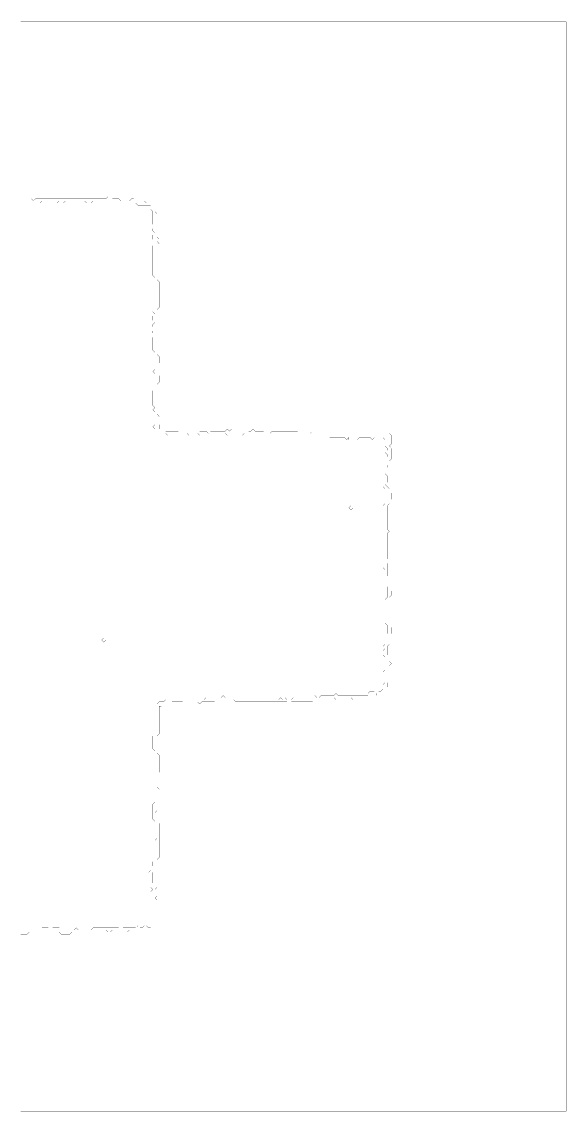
# Model space of a CAD drawing. Header units: metres. Extents: x 0 to 4953, y -4953 to 0.
# Drawn here: x 2476 to 4953, y -4953 to 0 of the extents above; entities that cross this region are included whole.
import ezdxf

# ---------------------------------------------------------------- set-up
doc = ezdxf.new("R2010")
doc.units = ezdxf.units.M
doc.layers.add('conductor', color=1, linetype='Continuous')
doc.layers.add('substrate', color=5, linetype='Continuous')

msp = doc.modelspace()

# ---------------------------------------------------------------- linework, layer by layer
at = {"layer": 'conductor', "const_width": 0.5}
msp.add_lwpolyline([(2471.3, -4128.5), (2481, -4128.5), (2490.7, -4128.5), (2500.4, -4128.5), (2510.1, -4128.5), (2519.8, -4128.5), (2529.5, -4128.5), (2539.1, -4128.5), (2548.8, -4128.5), (2558.5, -4128.5), (2568.2, -4118.8), (2577.9, -4118.8), (2587.6, -4118.8), (2597.3, -4118.8), (2607, -4109.2), (2616.7, -4118.8), (2626.4, -4118.8), (2636.1, -4118.8), (2645.8, -4118.8), (2655.4, -4128.5), (2665.1, -4128.5), (2674.8, -4128.5), (2684.5, -4128.5), (2694.2, -4128.5), (2703.9, -4128.5), (2713.6, -4128.5), (2723.3, -4118.8), (2733, -4128.5), (2742.7, -4118.8), (2752.4, -4128.5), (2762.1, -4118.8), (2771.7, -4128.5), (2781.4, -4128.5), (2791.1, -4128.5), (2800.8, -4118.8), (2810.5, -4118.8), (2820.2, -4118.8), (2829.9, -4118.8), (2839.6, -4118.8), (2849.3, -4118.8), (2859, -4118.8), (2868.7, -4118.8), (2878.3, -4118.8), (2888, -4118.8), (2897.7, -4118.8), (2907.4, -4118.8), (2917.1, -4118.8), (2926.8, -4128.5), (2936.5, -4118.8), (2946.2, -4118.8), (2955.9, -4118.8), (2965.6, -4118.8), (2975.3, -4118.8), (2985, -4118.8), (2994.6, -4118.8), (3004.3, -4109.2), (3014, -4118.8), (3023.7, -4118.8), (3033.4, -4109.2), (3043.1, -4109.2), (3052.8, -4118.8), (3062.5, -4118.8), (3062.5, -4109.2), (3062.5, -4099.5), (3062.5, -4089.8), (3072.2, -4080.1), (3062.5, -4070.4), (3062.5, -4060.7), (3062.5, -4051), (3062.5, -4041.3), (3062.5, -4031.6), (3062.5, -4021.9), (3062.5, -4012.2), (3062.5, -4002.6), (3062.5, -3992.9), (3072.2, -3983.2), (3062.5, -3973.5), (3072.2, -3963.8), (3062.5, -3954.1), (3072.2, -3944.4), (3062.5, -3934.7), (3062.5, -3925), (3062.5, -3915.3), (3052.8, -3915.3), (3043.1, -3905.6), (3043.1, -3895.9), (3052.8, -3886.3), (3062.5, -3876.6), (3052.8, -3866.9), (3062.5, -3857.2), (3062.5, -3847.5), (3072.2, -3837.8), (3072.2, -3828.1), (3072.2, -3818.4), (3081.9, -3808.7), (3081.9, -3799), (3081.9, -3789.3), (3081.9, -3779.6), (3081.9, -3770), (3081.9, -3760.3), (3081.9, -3750.6), (3081.9, -3740.9), (3081.9, -3731.2), (3081.9, -3721.5), (3091.6, -3711.8), (3081.9, -3702.1), (3081.9, -3692.4), (3081.9, -3682.7), (3081.9, -3673), (3081.9, -3663.4), (3081.9, -3653.7), (3081.9, -3644), (3081.9, -3634.3), (3072.2, -3624.6), (3072.2, -3614.9), (3072.2, -3605.2), (3072.2, -3595.5), (3072.2, -3585.8), (3072.2, -3576.1), (3072.2, -3566.4), (3072.2, -3556.7), (3081.9, -3547.1), (3072.2, -3537.4), (3081.9, -3527.7), (3081.9, -3518), (3081.9, -3508.3), (3081.9, -3498.6), (3081.9, -3488.9), (3081.9, -3479.2), (3081.9, -3469.5), (3081.9, -3459.8), (3081.9, -3450.1), (3081.9, -3440.4), (3081.9, -3430.8), (3081.9, -3421.1), (3081.9, -3411.4), (3081.9, -3401.7), (3081.9, -3392), (3081.9, -3382.3), (3081.9, -3372.6), (3081.9, -3362.9), (3081.9, -3353.2), (3081.9, -3343.5), (3081.9, -3333.8), (3081.9, -3324.2), (3081.9, -3314.5), (3072.2, -3304.8), (3072.2, -3295.1), (3072.2, -3285.4), (3072.2, -3275.7), (3072.2, -3266), (3072.2, -3256.3), (3072.2, -3246.6), (3081.9, -3236.9), (3081.9, -3227.2), (3081.9, -3217.5), (3081.9, -3207.9), (3081.9, -3198.2), (3081.9, -3188.5), (3081.9, -3178.8), (3081.9, -3169.1), (3081.9, -3159.4), (3081.9, -3149.7), (3081.9, -3140), (3081.9, -3130.3), (3081.9, -3120.6), (3091.6, -3110.9), (3091.6, -3101.2), (3101.2, -3091.6), (3110.9, -3091.6), (3120.6, -3091.6), (3130.3, -3081.9), (3140, -3081.9), (3149.7, -3081.9), (3159.4, -3081.9), (3169.1, -3081.9), (3178.8, -3081.9), (3188.5, -3081.9), (3198.2, -3081.9), (3207.9, -3081.9), (3217.5, -3081.9), (3227.2, -3081.9), (3236.9, -3081.9), (3246.6, -3081.9), (3256.3, -3081.9), (3266, -3081.9), (3275.7, -3081.9), (3285.4, -3081.9), (3295.1, -3081.9), (3304.8, -3081.9), (3314.5, -3072.2), (3324.2, -3072.2), (3333.8, -3072.2), (3343.5, -3072.2), (3353.2, -3072.2), (3362.9, -3072.2), (3372.6, -3072.2), (3382.3, -3072.2), (3392, -3062.5), (3401.7, -3072.2), (3411.4, -3062.5), (3421.1, -3072.2), (3430.8, -3072.2), (3440.4, -3072.2), (3450.1, -3072.2), (3459.8, -3072.2), (3469.5, -3072.2), (3479.2, -3072.2), (3488.9, -3072.2), (3498.6, -3072.2), (3508.3, -3072.2), (3518, -3072.2), (3527.7, -3072.2), (3537.4, -3072.2), (3547.1, -3072.2), (3556.7, -3072.2), (3566.4, -3072.2), (3576.1, -3072.2), (3585.8, -3072.2), (3595.5, -3072.2), (3605.2, -3072.2), (3614.9, -3072.2), (3624.6, -3072.2), (3634.3, -3072.2), (3644, -3081.9), (3653.7, -3072.2), (3663.4, -3081.9), (3673, -3072.2), (3682.7, -3081.9), (3692.4, -3081.9), (3702.1, -3081.9), (3711.8, -3072.2), (3721.5, -3072.2), (3731.2, -3072.2), (3740.9, -3072.2), (3750.6, -3072.2), (3760.3, -3072.2), (3770, -3072.2), (3779.6, -3072.2), (3789.3, -3072.2), (3799, -3072.2), (3808.7, -3062.5), (3818.4, -3072.2), (3828.1, -3072.2), (3837.8, -3062.5), (3847.5, -3062.5), (3857.2, -3062.5), (3866.9, -3062.5), (3876.6, -3062.5), (3886.3, -3062.5), (3895.9, -3062.5), (3905.6, -3052.8), (3915.3, -3062.5), (3925, -3062.5), (3934.7, -3062.5), (3944.4, -3062.5), (3954.1, -3062.5), (3963.8, -3062.5), (3973.5, -3062.5), (3983.2, -3062.5), (3992.9, -3062.5), (4002.6, -3062.5), (4012.2, -3062.5), (4021.9, -3062.5), (4031.6, -3062.5), (4041.3, -3062.5), (4051, -3062.5), (4051, -3052.8), (4060.7, -3043.1), (4070.4, -3043.1), (4080.1, -3043.1), (4089.8, -3052.8), (4089.8, -3062.5), (4089.8, -3052.8), (4099.5, -3043.1), (4109.2, -3043.1), (4118.8, -3033.4), (4118.8, -3023.7), (4118.8, -3014), (4128.5, -3004.3), (4128.5, -2994.6), (4128.5, -2985), (4128.5, -2975.3), (4128.5, -2965.6), (4118.8, -2955.9), (4128.5, -2946.2), (4128.5, -2936.5), (4128.5, -2926.8), (4128.5, -2917.1), (4128.5, -2907.4), (4128.5, -2897.7), (4128.5, -2888), (4118.8, -2878.3), (4118.8, -2868.7), (4118.8, -2859), (4128.5, -2849.3), (4118.8, -2839.6), (4128.5, -2829.9), (4128.5, -2820.2), (4128.5, -2810.5), (4128.5, -2800.8), (4128.5, -2791.1), (4138.2, -2781.4), (4138.2, -2771.7), (4138.2, -2762.1), (4138.2, -2752.4), (4138.2, -2742.7), (4128.5, -2733), (4128.5, -2723.3), (4128.5, -2713.6), (4128.5, -2703.9), (4128.5, -2694.2), (4128.5, -2684.5), (4128.5, -2674.8), (4128.5, -2665.1), (4128.5, -2655.4), (4128.5, -2645.8), (4128.5, -2636.1), (4128.5, -2626.4), (4138.2, -2616.7), (4138.2, -2607), (4138.2, -2597.3), (4138.2, -2587.6), (4138.2, -2577.9), (4138.2, -2568.2), (4128.5, -2558.5), (4128.5, -2548.8), (4128.5, -2539.1), (4128.5, -2529.5), (4128.5, -2519.8), (4128.5, -2510.1), (4128.5, -2500.4), (4128.5, -2490.7), (4118.8, -2481), (4128.5, -2471.3), (4128.5, -2461.6), (4118.8, -2451.9), (4128.5, -2442.2), (4128.5, -2432.5), (4118.8, -2422.9), (4118.8, -2413.2), (4118.8, -2403.5), (4118.8, -2393.8), (4118.8, -2384.1), (4118.8, -2374.4), (4118.8, -2364.7), (4128.5, -2355), (4118.8, -2345.3), (4118.8, -2335.6), (4128.5, -2325.9), (4128.5, -2316.2), (4128.5, -2306.6), (4128.5, -2296.9), (4128.5, -2287.2), (4128.5, -2277.5), (4118.8, -2267.8), (4118.8, -2258.1), (4128.5, -2248.4), (4128.5, -2238.7), (4128.5, -2229), (4118.8, -2219.3), (4118.8, -2209.6), (4118.8, -2199.9), (4128.5, -2190.3), (4128.5, -2180.6), (4128.5, -2170.9), (4128.5, -2161.2), (4128.5, -2151.5), (4128.5, -2141.8), (4128.5, -2132.1), (4128.5, -2122.4), (4118.8, -2112.7), (4118.8, -2103), (4118.8, -2093.3), (4118.8, -2083.7), (4118.8, -2074), (4118.8, -2064.3), (4118.8, -2054.6), (4118.8, -2044.9), (4118.8, -2035.2), (4118.8, -2025.5), (4118.8, -2015.8), (4128.5, -2006.1), (4128.5, -1996.4), (4128.5, -1986.7), (4138.2, -1977), (4138.2, -1967.4), (4128.5, -1957.7), (4138.2, -1948), (4138.2, -1938.3), (4128.5, -1928.6), (4128.5, -1918.9), (4128.5, -1909.2), (4128.5, -1899.5), (4118.8, -1889.8), (4109.2, -1899.5), (4099.5, -1899.5), (4089.8, -1899.5), (4080.1, -1889.8), (4070.4, -1899.5), (4060.7, -1889.8), (4051, -1889.8), (4041.3, -1889.8), (4031.6, -1889.8), (4021.9, -1889.8), (4012.2, -1889.8), (4002.6, -1899.5), (3992.9, -1899.5), (3983.2, -1899.5), (3973.5, -1909.2), (3963.8, -1899.5), (3963.8, -1889.8), (3954.1, -1899.5), (3944.4, -1889.8), (3934.7, -1889.8), (3925, -1889.8), (3915.3, -1889.8), (3905.6, -1889.8), (3895.9, -1889.8), (3886.3, -1889.8), (3876.6, -1889.8), (3866.9, -1880.1), (3857.2, -1880.1), (3847.5, -1880.1), (3837.8, -1880.1), (3828.1, -1880.1), (3818.4, -1880.1), (3808.7, -1880.1), (3799, -1880.1), (3789.3, -1880.1), (3779.6, -1880.1), (3770, -1880.1), (3760.3, -1880.1), (3750.6, -1880.1), (3740.9, -1880.1), (3731.2, -1880.1), (3721.5, -1880.1), (3711.8, -1880.1), (3702.1, -1880.1), (3692.4, -1880.1), (3682.7, -1880.1), (3673, -1880.1), (3663.4, -1880.1), (3653.7, -1880.1), (3644, -1880.1), (3634.3, -1880.1), (3624.6, -1880.1), (3614.9, -1880.1), (3605.2, -1880.1), (3595.5, -1880.1), (3585.8, -1880.1), (3576.1, -1880.1), (3566.4, -1880.1), (3556.7, -1880.1), (3547.1, -1880.1), (3537.4, -1880.1), (3527.7, -1880.1), (3518, -1880.1), (3508.3, -1870.4), (3498.6, -1870.4), (3488.9, -1870.4), (3479.2, -1880.1), (3469.5, -1880.1), (3459.8, -1870.4), (3450.1, -1870.4), (3440.4, -1870.4), (3430.8, -1870.4), (3421.1, -1870.4), (3411.4, -1880.1), (3401.7, -1870.4), (3392, -1880.1), (3382.3, -1880.1), (3372.6, -1880.1), (3362.9, -1880.1), (3353.2, -1880.1), (3343.5, -1880.1), (3333.8, -1880.1), (3324.2, -1880.1), (3314.5, -1880.1), (3304.8, -1880.1), (3295.1, -1880.1), (3285.4, -1880.1), (3275.7, -1870.4), (3266, -1870.4), (3256.3, -1870.4), (3246.6, -1870.4), (3236.9, -1880.1), (3227.2, -1870.4), (3217.5, -1870.4), (3207.9, -1870.4), (3198.2, -1870.4), (3188.5, -1880.1), (3178.8, -1880.1), (3169.1, -1880.1), (3159.4, -1880.1), (3149.7, -1880.1), (3140, -1880.1), (3130.3, -1870.4), (3120.6, -1870.4), (3110.9, -1870.4), (3101.2, -1870.4), (3091.6, -1870.4), (3081.9, -1860.8), (3081.9, -1851.1), (3072.2, -1841.4), (3081.9, -1831.7), (3081.9, -1822), (3081.9, -1812.3), (3081.9, -1802.6), (3081.9, -1792.9), (3081.9, -1783.2), (3081.9, -1773.5), (3072.2, -1763.8), (3081.9, -1754.1), (3072.2, -1744.5), (3072.2, -1734.8), (3072.2, -1725.1), (3072.2, -1715.4), (3072.2, -1705.7), (3072.2, -1696), (3072.2, -1686.3), (3072.2, -1676.6), (3081.9, -1666.9), (3081.9, -1657.2), (3081.9, -1647.5), (3081.9, -1637.8), (3081.9, -1628.2), (3081.9, -1618.5), (3081.9, -1608.8), (3081.9, -1599.1), (3072.2, -1589.4), (3081.9, -1579.7), (3081.9, -1570), (3081.9, -1560.3), (3081.9, -1550.6), (3081.9, -1540.9), (3081.9, -1531.2), (3081.9, -1521.6), (3072.2, -1511.9), (3081.9, -1502.2), (3072.2, -1492.5), (3072.2, -1482.8), (3072.2, -1473.1), (3072.2, -1463.4), (3072.2, -1453.7), (3072.2, -1444), (3072.2, -1434.3), (3081.9, -1424.6), (3072.2, -1414.9), (3072.2, -1405.3), (3081.9, -1395.6), (3072.2, -1385.9), (3072.2, -1376.2), (3081.9, -1366.5), (3072.2, -1356.8), (3072.2, -1347.1), (3072.2, -1337.4), (3081.9, -1327.7), (3072.2, -1318), (3081.9, -1308.3), (3081.9, -1298.6), (3081.9, -1289), (3081.9, -1279.3), (3081.9, -1269.6), (3081.9, -1259.9), (3081.9, -1250.2), (3081.9, -1240.5), (3081.9, -1230.8), (3081.9, -1221.1), (3081.9, -1211.4), (3081.9, -1201.7), (3081.9, -1192), (3081.9, -1182.4), (3081.9, -1172.7), (3081.9, -1163), (3072.2, -1153.3), (3072.2, -1143.6), (3072.2, -1133.9), (3072.2, -1124.2), (3072.2, -1114.5), (3072.2, -1104.8), (3072.2, -1095.1), (3072.2, -1085.4), (3072.2, -1075.7), (3072.2, -1066.1), (3072.2, -1056.4), (3072.2, -1046.7), (3072.2, -1037), (3072.2, -1027.3), (3072.2, -1017.6), (3081.9, -1007.9), (3081.9, -998.2), (3072.2, -988.5), (3072.2, -978.8), (3072.2, -969.1), (3081.9, -959.4), (3072.2, -949.8), (3072.2, -940.1), (3081.9, -930.4), (3072.2, -920.7), (3072.2, -911), (3072.2, -901.3), (3072.2, -891.6), (3072.2, -881.9), (3072.2, -872.2), (3072.2, -862.5), (3062.5, -852.8), (3072.2, -843.2), (3062.5, -833.5), (3052.8, -833.5), (3043.1, -833.5), (3033.4, -833.5), (3023.7, -833.5), (3014, -833.5), (3004.3, -833.5), (2994.6, -823.8), (2985, -823.8), (2975.3, -823.8), (2965.6, -823.8), (2955.9, -823.8), (2946.2, -823.8), (2936.5, -823.8), (2926.8, -823.8), (2917.1, -823.8), (2907.4, -823.8), (2897.7, -814.1), (2888, -814.1), (2878.3, -814.1), (2868.7, -814.1), (2859, -814.1), (2849.3, -814.1), (2839.6, -814.1), (2829.9, -814.1), (2820.2, -823.8), (2810.5, -823.8), (2800.8, -814.1), (2791.1, -823.8), (2781.4, -823.8), (2771.7, -823.8), (2762.1, -814.1), (2752.4, -814.1), (2742.7, -823.8), (2733, -823.8), (2723.3, -814.1), (2713.6, -814.1), (2703.9, -823.8), (2694.2, -823.8), (2684.5, -823.8), (2674.8, -814.1), (2665.1, -823.8), (2655.4, -823.8), (2645.8, -814.1), (2636.1, -823.8), (2626.4, -823.8), (2616.7, -823.8), (2607, -823.8), (2597.3, -823.8), (2587.6, -823.8), (2577.9, -823.8), (2568.2, -814.1), (2558.5, -823.8), (2548.8, -823.8), (2539.1, -823.8), (2529.5, -823.8), (2519.8, -823.8), (2510.1, -823.8), (2500.4, -823.8), (2490.7, -823.8), (2481, -823.8), (2471.3, -823.8)], dxfattribs=at)
for points in [[(3963.8, -2209.6), (3973.5, -2199.9), (3983.2, -2209.6), (3973.5, -2219.3)], [(2839.6, -2810.5), (2849.3, -2800.8), (2859, -2810.5), (2849.3, -2820.2)], [(4070.4, -3062.5)]]:
    msp.add_lwpolyline(points, close=True, dxfattribs=at)
at = {"layer": 'substrate', "const_width": 0.5}
for points in [[(2471.3, -4952.3), (2481, -4952.3), (2490.7, -4952.3), (2500.4, -4952.3), (2510.1, -4952.3), (2519.8, -4952.3), (2529.5, -4952.3), (2539.1, -4952.3), (2548.8, -4952.3), (2558.5, -4952.3), (2568.2, -4952.3), (2577.9, -4952.3), (2587.6, -4952.3), (2597.3, -4952.3), (2607, -4952.3), (2616.7, -4952.3), (2626.4, -4952.3), (2636.1, -4952.3), (2645.8, -4952.3), (2655.4, -4952.3), (2665.1, -4952.3), (2674.8, -4952.3), (2684.5, -4952.3), (2694.2, -4952.3), (2703.9, -4952.3), (2713.6, -4952.3), (2723.3, -4952.3), (2733, -4952.3), (2742.7, -4952.3), (2752.4, -4952.3), (2762.1, -4952.3), (2771.7, -4952.3), (2781.4, -4952.3), (2791.1, -4952.3), (2800.8, -4952.3), (2810.5, -4952.3), (2820.2, -4952.3), (2829.9, -4952.3), (2839.6, -4952.3), (2849.3, -4952.3), (2859, -4952.3), (2868.7, -4952.3), (2878.3, -4952.3), (2888, -4952.3), (2897.7, -4952.3), (2907.4, -4952.3), (2917.1, -4952.3), (2926.8, -4952.3), (2936.5, -4952.3), (2946.2, -4952.3), (2955.9, -4952.3), (2965.6, -4952.3), (2975.3, -4952.3), (2985, -4952.3), (2994.6, -4952.3), (3004.3, -4952.3), (3014, -4952.3), (3023.7, -4952.3), (3033.4, -4952.3), (3043.1, -4952.3), (3052.8, -4952.3), (3062.5, -4952.3), (3072.2, -4952.3), (3081.9, -4952.3), (3091.6, -4952.3), (3101.2, -4952.3), (3110.9, -4952.3), (3120.6, -4952.3), (3130.3, -4952.3), (3140, -4952.3), (3149.7, -4952.3), (3159.4, -4952.3), (3169.1, -4952.3), (3178.8, -4952.3), (3188.5, -4952.3), (3198.2, -4952.3), (3207.9, -4952.3), (3217.5, -4952.3), (3227.2, -4952.3), (3236.9, -4952.3), (3246.6, -4952.3), (3256.3, -4952.3), (3266, -4952.3), (3275.7, -4952.3), (3285.4, -4952.3), (3295.1, -4952.3), (3304.8, -4952.3), (3314.5, -4952.3), (3324.2, -4952.3), (3333.8, -4952.3), (3343.5, -4952.3), (3353.2, -4952.3), (3362.9, -4952.3), (3372.6, -4952.3), (3382.3, -4952.3), (3392, -4952.3), (3401.7, -4952.3), (3411.4, -4952.3), (3421.1, -4952.3), (3430.8, -4952.3), (3440.4, -4952.3), (3450.1, -4952.3), (3459.8, -4952.3), (3469.5, -4952.3), (3479.2, -4952.3), (3488.9, -4952.3), (3498.6, -4952.3), (3508.3, -4952.3), (3518, -4952.3), (3527.7, -4952.3), (3537.4, -4952.3), (3547.1, -4952.3), (3556.7, -4952.3), (3566.4, -4952.3), (3576.1, -4952.3), (3585.8, -4952.3), (3595.5, -4952.3), (3605.2, -4952.3), (3614.9, -4952.3), (3624.6, -4952.3), (3634.3, -4952.3), (3644, -4952.3), (3653.7, -4952.3), (3663.4, -4952.3), (3673, -4952.3), (3682.7, -4952.3), (3692.4, -4952.3), (3702.1, -4952.3), (3711.8, -4952.3), (3721.5, -4952.3), (3731.2, -4952.3), (3740.9, -4952.3), (3750.6, -4952.3), (3760.3, -4952.3), (3770, -4952.3), (3779.6, -4952.3), (3789.3, -4952.3), (3799, -4952.3), (3808.7, -4952.3), (3818.4, -4952.3), (3828.1, -4952.3), (3837.8, -4952.3), (3847.5, -4952.3), (3857.2, -4952.3), (3866.9, -4952.3), (3876.6, -4952.3), (3886.3, -4952.3), (3895.9, -4952.3), (3905.6, -4952.3), (3915.3, -4952.3), (3925, -4952.3), (3934.7, -4952.3), (3944.4, -4952.3), (3954.1, -4952.3), (3963.8, -4952.3), (3973.5, -4952.3), (3983.2, -4952.3), (3992.9, -4952.3), (4002.6, -4952.3), (4012.2, -4952.3), (4021.9, -4952.3), (4031.6, -4952.3), (4041.3, -4952.3), (4051, -4952.3), (4060.7, -4952.3), (4070.4, -4952.3), (4080.1, -4952.3), (4089.8, -4952.3), (4099.5, -4952.3), (4109.2, -4952.3), (4118.8, -4952.3), (4128.5, -4952.3), (4138.2, -4952.3), (4147.9, -4952.3), (4157.6, -4952.3), (4167.3, -4952.3), (4177, -4952.3), (4186.7, -4952.3), (4196.4, -4952.3), (4206.1, -4952.3), (4215.8, -4952.3), (4225.5, -4952.3), (4235.1, -4952.3), (4244.8, -4952.3), (4254.5, -4952.3), (4264.2, -4952.3), (4273.9, -4952.3), (4283.6, -4952.3), (4293.3, -4952.3), (4303, -4952.3), (4312.7, -4952.3), (4322.4, -4952.3), (4332.1, -4952.3), (4341.8, -4952.3), (4351.4, -4952.3), (4361.1, -4952.3), (4370.8, -4952.3), (4380.5, -4952.3), (4390.2, -4952.3), (4399.9, -4952.3), (4409.6, -4952.3), (4419.3, -4952.3), (4429, -4952.3), (4438.7, -4952.3), (4448.4, -4952.3), (4458, -4952.3), (4467.7, -4952.3), (4477.4, -4952.3), (4487.1, -4952.3), (4496.8, -4952.3), (4506.5, -4952.3), (4516.2, -4952.3), (4525.9, -4952.3), (4535.6, -4952.3), (4545.3, -4952.3), (4555, -4952.3), (4564.7, -4952.3), (4574.3, -4952.3), (4584, -4952.3), (4593.7, -4952.3), (4603.4, -4952.3), (4613.1, -4952.3), (4622.8, -4952.3), (4632.5, -4952.3), (4642.2, -4952.3), (4651.9, -4952.3), (4661.6, -4952.3), (4671.3, -4952.3), (4680.9, -4952.3), (4690.6, -4952.3), (4700.3, -4952.3), (4710, -4952.3), (4719.7, -4952.3), (4729.4, -4952.3), (4739.1, -4952.3), (4748.8, -4952.3), (4758.5, -4952.3), (4768.2, -4952.3), (4777.9, -4952.3), (4787.6, -4952.3), (4797.2, -4952.3), (4806.9, -4952.3), (4816.6, -4952.3), (4826.3, -4952.3), (4836, -4952.3), (4845.7, -4952.3), (4855.4, -4952.3), (4865.1, -4952.3), (4874.8, -4952.3), (4884.5, -4952.3), (4894.2, -4952.3), (4903.9, -4952.3), (4913.5, -4952.3), (4923.2, -4952.3), (4932.9, -4952.3), (4942.6, -4952.3), (4952.3, -4952.3), (4952.3, -4942.6), (4952.3, -4932.9), (4952.3, -4923.2), (4952.3, -4913.5), (4952.3, -4903.9), (4952.3, -4894.2), (4952.3, -4884.5), (4952.3, -4874.8), (4952.3, -4865.1), (4952.3, -4855.4), (4952.3, -4845.7), (4952.3, -4836), (4952.3, -4826.3), (4952.3, -4816.6), (4952.3, -4806.9), (4952.3, -4797.2), (4952.3, -4787.6), (4952.3, -4777.9), (4952.3, -4768.2), (4952.3, -4758.5), (4952.3, -4748.8), (4952.3, -4739.1), (4952.3, -4729.4), (4952.3, -4719.7), (4952.3, -4710), (4952.3, -4700.3), (4952.3, -4690.6), (4952.3, -4680.9), (4952.3, -4671.3), (4952.3, -4661.6), (4952.3, -4651.9), (4952.3, -4642.2), (4952.3, -4632.5), (4952.3, -4622.8), (4952.3, -4613.1), (4952.3, -4603.4), (4952.3, -4593.7), (4952.3, -4584), (4952.3, -4574.3), (4952.3, -4564.7), (4952.3, -4555), (4952.3, -4545.3), (4952.3, -4535.6), (4952.3, -4525.9), (4952.3, -4516.2), (4952.3, -4506.5), (4952.3, -4496.8), (4952.3, -4487.1), (4952.3, -4477.4), (4952.3, -4467.7), (4952.3, -4458), (4952.3, -4448.4), (4952.3, -4438.7), (4952.3, -4429), (4952.3, -4419.3), (4952.3, -4409.6), (4952.3, -4399.9), (4952.3, -4390.2), (4952.3, -4380.5), (4952.3, -4370.8), (4952.3, -4361.1), (4952.3, -4351.4), (4952.3, -4341.8), (4952.3, -4332.1), (4952.3, -4322.4), (4952.3, -4312.7), (4952.3, -4303), (4952.3, -4293.3), (4952.3, -4283.6), (4952.3, -4273.9), (4952.3, -4264.2), (4952.3, -4254.5), (4952.3, -4244.8), (4952.3, -4235.1), (4952.3, -4225.5), (4952.3, -4215.8), (4952.3, -4206.1), (4952.3, -4196.4), (4952.3, -4186.7), (4952.3, -4177), (4952.3, -4167.3), (4952.3, -4157.6), (4952.3, -4147.9), (4952.3, -4138.2), (4952.3, -4128.5), (4952.3, -4118.8), (4952.3, -4109.2), (4952.3, -4099.5), (4952.3, -4089.8), (4952.3, -4080.1), (4952.3, -4070.4), (4952.3, -4060.7), (4952.3, -4051), (4952.3, -4041.3), (4952.3, -4031.6), (4952.3, -4021.9), (4952.3, -4012.2), (4952.3, -4002.6), (4952.3, -3992.9), (4952.3, -3983.2), (4952.3, -3973.5), (4952.3, -3963.8), (4952.3, -3954.1), (4952.3, -3944.4), (4952.3, -3934.7), (4952.3, -3925), (4952.3, -3915.3), (4952.3, -3905.6), (4952.3, -3895.9), (4952.3, -3886.3), (4952.3, -3876.6), (4952.3, -3866.9), (4952.3, -3857.2), (4952.3, -3847.5), (4952.3, -3837.8), (4952.3, -3828.1), (4952.3, -3818.4), (4952.3, -3808.7), (4952.3, -3799), (4952.3, -3789.3), (4952.3, -3779.6), (4952.3, -3770), (4952.3, -3760.3), (4952.3, -3750.6), (4952.3, -3740.9), (4952.3, -3731.2), (4952.3, -3721.5), (4952.3, -3711.8), (4952.3, -3702.1), (4952.3, -3692.4), (4952.3, -3682.7), (4952.3, -3673), (4952.3, -3663.4), (4952.3, -3653.7), (4952.3, -3644), (4952.3, -3634.3), (4952.3, -3624.6), (4952.3, -3614.9), (4952.3, -3605.2), (4952.3, -3595.5), (4952.3, -3585.8), (4952.3, -3576.1), (4952.3, -3566.4), (4952.3, -3556.7), (4952.3, -3547.1), (4952.3, -3537.4), (4952.3, -3527.7), (4952.3, -3518), (4952.3, -3508.3), (4952.3, -3498.6), (4952.3, -3488.9), (4952.3, -3479.2), (4952.3, -3469.5), (4952.3, -3459.8), (4952.3, -3450.1), (4952.3, -3440.4), (4952.3, -3430.8), (4952.3, -3421.1), (4952.3, -3411.4), (4952.3, -3401.7), (4952.3, -3392), (4952.3, -3382.3), (4952.3, -3372.6), (4952.3, -3362.9), (4952.3, -3353.2), (4952.3, -3343.5), (4952.3, -3333.8), (4952.3, -3324.2), (4952.3, -3314.5), (4952.3, -3304.8), (4952.3, -3295.1), (4952.3, -3285.4), (4952.3, -3275.7), (4952.3, -3266), (4952.3, -3256.3), (4952.3, -3246.6), (4952.3, -3236.9), (4952.3, -3227.2), (4952.3, -3217.5), (4952.3, -3207.9), (4952.3, -3198.2), (4952.3, -3188.5), (4952.3, -3178.8), (4952.3, -3169.1), (4952.3, -3159.4), (4952.3, -3149.7), (4952.3, -3140), (4952.3, -3130.3), (4952.3, -3120.6), (4952.3, -3110.9), (4952.3, -3101.2), (4952.3, -3091.6), (4952.3, -3081.9), (4952.3, -3072.2), (4952.3, -3062.5), (4952.3, -3052.8), (4952.3, -3043.1), (4952.3, -3033.4), (4952.3, -3023.7), (4952.3, -3014), (4952.3, -3004.3), (4952.3, -2994.6), (4952.3, -2985), (4952.3, -2975.3), (4952.3, -2965.6), (4952.3, -2955.9), (4952.3, -2946.2), (4952.3, -2936.5), (4952.3, -2926.8), (4952.3, -2917.1), (4952.3, -2907.4), (4952.3, -2897.7), (4952.3, -2888), (4952.3, -2878.3), (4952.3, -2868.7), (4952.3, -2859), (4952.3, -2849.3), (4952.3, -2839.6), (4952.3, -2829.9), (4952.3, -2820.2), (4952.3, -2810.5), (4952.3, -2800.8), (4952.3, -2791.1), (4952.3, -2781.4), (4952.3, -2771.7), (4952.3, -2762.1), (4952.3, -2752.4), (4952.3, -2742.7), (4952.3, -2733), (4952.3, -2723.3), (4952.3, -2713.6), (4952.3, -2703.9), (4952.3, -2694.2), (4952.3, -2684.5), (4952.3, -2674.8), (4952.3, -2665.1), (4952.3, -2655.4), (4952.3, -2645.8), (4952.3, -2636.1), (4952.3, -2626.4), (4952.3, -2616.7), (4952.3, -2607), (4952.3, -2597.3), (4952.3, -2587.6), (4952.3, -2577.9), (4952.3, -2568.2), (4952.3, -2558.5), (4952.3, -2548.8), (4952.3, -2539.1), (4952.3, -2529.5), (4952.3, -2519.8), (4952.3, -2510.1), (4952.3, -2500.4), (4952.3, -2490.7), (4952.3, -2481), (4952.3, -2471.3), (4952.3, -2461.6), (4952.3, -2451.9), (4952.3, -2442.2), (4952.3, -2432.5), (4952.3, -2422.9), (4952.3, -2413.2), (4952.3, -2403.5), (4952.3, -2393.8), (4952.3, -2384.1), (4952.3, -2374.4), (4952.3, -2364.7), (4952.3, -2355), (4952.3, -2345.3), (4952.3, -2335.6), (4952.3, -2325.9), (4952.3, -2316.2), (4952.3, -2306.6), (4952.3, -2296.9), (4952.3, -2287.2), (4952.3, -2277.5), (4952.3, -2267.8), (4952.3, -2258.1), (4952.3, -2248.4), (4952.3, -2238.7), (4952.3, -2229), (4952.3, -2219.3), (4952.3, -2209.6), (4952.3, -2199.9), (4952.3, -2190.3), (4952.3, -2180.6), (4952.3, -2170.9), (4952.3, -2161.2), (4952.3, -2151.5), (4952.3, -2141.8), (4952.3, -2132.1), (4952.3, -2122.4), (4952.3, -2112.7), (4952.3, -2103), (4952.3, -2093.3), (4952.3, -2083.7), (4952.3, -2074), (4952.3, -2064.3), (4952.3, -2054.6), (4952.3, -2044.9), (4952.3, -2035.2), (4952.3, -2025.5), (4952.3, -2015.8), (4952.3, -2006.1), (4952.3, -1996.4), (4952.3, -1986.7), (4952.3, -1977), (4952.3, -1967.4), (4952.3, -1957.7), (4952.3, -1948), (4952.3, -1938.3), (4952.3, -1928.6), (4952.3, -1918.9), (4952.3, -1909.2), (4952.3, -1899.5), (4952.3, -1889.8), (4952.3, -1880.1), (4952.3, -1870.4), (4952.3, -1860.8), (4952.3, -1851.1), (4952.3, -1841.4), (4952.3, -1831.7), (4952.3, -1822), (4952.3, -1812.3), (4952.3, -1802.6), (4952.3, -1792.9), (4952.3, -1783.2), (4952.3, -1773.5), (4952.3, -1763.8), (4952.3, -1754.1), (4952.3, -1744.5), (4952.3, -1734.8), (4952.3, -1725.1), (4952.3, -1715.4), (4952.3, -1705.7), (4952.3, -1696), (4952.3, -1686.3), (4952.3, -1676.6), (4952.3, -1666.9), (4952.3, -1657.2), (4952.3, -1647.5), (4952.3, -1637.8), (4952.3, -1628.2), (4952.3, -1618.5), (4952.3, -1608.8), (4952.3, -1599.1), (4952.3, -1589.4), (4952.3, -1579.7), (4952.3, -1570), (4952.3, -1560.3), (4952.3, -1550.6), (4952.3, -1540.9), (4952.3, -1531.2), (4952.3, -1521.6), (4952.3, -1511.9), (4952.3, -1502.2), (4952.3, -1492.5), (4952.3, -1482.8), (4952.3, -1473.1), (4952.3, -1463.4), (4952.3, -1453.7), (4952.3, -1444), (4952.3, -1434.3), (4952.3, -1424.6), (4952.3, -1414.9), (4952.3, -1405.3), (4952.3, -1395.6), (4952.3, -1385.9), (4952.3, -1376.2), (4952.3, -1366.5), (4952.3, -1356.8), (4952.3, -1347.1), (4952.3, -1337.4), (4952.3, -1327.7), (4952.3, -1318), (4952.3, -1308.3), (4952.3, -1298.6), (4952.3, -1289), (4952.3, -1279.3), (4952.3, -1269.6), (4952.3, -1259.9), (4952.3, -1250.2), (4952.3, -1240.5), (4952.3, -1230.8), (4952.3, -1221.1), (4952.3, -1211.4), (4952.3, -1201.7), (4952.3, -1192), (4952.3, -1182.4), (4952.3, -1172.7), (4952.3, -1163), (4952.3, -1153.3), (4952.3, -1143.6), (4952.3, -1133.9), (4952.3, -1124.2), (4952.3, -1114.5), (4952.3, -1104.8), (4952.3, -1095.1), (4952.3, -1085.4), (4952.3, -1075.7), (4952.3, -1066.1), (4952.3, -1056.4), (4952.3, -1046.7), (4952.3, -1037), (4952.3, -1027.3), (4952.3, -1017.6), (4952.3, -1007.9), (4952.3, -998.2), (4952.3, -988.5), (4952.3, -978.8), (4952.3, -969.1), (4952.3, -959.4), (4952.3, -949.8), (4952.3, -940.1), (4952.3, -930.4), (4952.3, -920.7), (4952.3, -911), (4952.3, -901.3), (4952.3, -891.6), (4952.3, -881.9), (4952.3, -872.2), (4952.3, -862.5), (4952.3, -852.8), (4952.3, -843.2), (4952.3, -833.5), (4952.3, -823.8), (4952.3, -814.1), (4952.3, -804.4), (4952.3, -794.7), (4952.3, -785), (4952.3, -775.3), (4952.3, -765.6), (4952.3, -755.9), (4952.3, -746.2), (4952.3, -736.5), (4952.3, -726.9), (4952.3, -717.2), (4952.3, -707.5), (4952.3, -697.8), (4952.3, -688.1), (4952.3, -678.4), (4952.3, -668.7), (4952.3, -659), (4952.3, -649.3), (4952.3, -639.6), (4952.3, -629.9), (4952.3, -620.2), (4952.3, -610.6), (4952.3, -600.9), (4952.3, -591.2), (4952.3, -581.5), (4952.3, -571.8), (4952.3, -562.1), (4952.3, -552.4), (4952.3, -542.7), (4952.3, -533), (4952.3, -523.3), (4952.3, -513.6), (4952.3, -504), (4952.3, -494.3), (4952.3, -484.6), (4952.3, -474.9), (4952.3, -465.2), (4952.3, -455.5), (4952.3, -445.8), (4952.3, -436.1), (4952.3, -426.4), (4952.3, -416.7), (4952.3, -407), (4952.3, -397.3), (4952.3, -387.7), (4952.3, -378), (4952.3, -368.3), (4952.3, -358.6), (4952.3, -348.9), (4952.3, -339.2), (4952.3, -329.5), (4952.3, -319.8), (4952.3, -310.1), (4952.3, -300.4), (4952.3, -290.7), (4952.3, -281.1), (4952.3, -271.4), (4952.3, -261.7), (4952.3, -252), (4952.3, -242.3), (4952.3, -232.6), (4952.3, -222.9), (4952.3, -213.2), (4952.3, -203.5), (4952.3, -193.8), (4952.3, -184.1), (4952.3, -174.4), (4952.3, -164.8), (4952.3, -155.1), (4952.3, -145.4), (4952.3, -135.7), (4952.3, -126), (4952.3, -116.3), (4952.3, -106.6), (4952.3, -96.9), (4952.3, -87.2), (4952.3, -77.5), (4952.3, -67.8), (4952.3, -58.1), (4952.3, -48.5), (4952.3, -38.8), (4952.3, -29.1), (4952.3, -19.4), (4952.3, -9.7), (4952.3, 0), (4942.6, 0), (4932.9, 0), (4923.2, 0), (4913.5, 0), (4903.9, 0), (4894.2, 0), (4884.5, 0), (4874.8, 0), (4865.1, 0), (4855.4, 0), (4845.7, 0), (4836, 0), (4826.3, 0), (4816.6, 0), (4806.9, 0), (4797.2, 0), (4787.6, 0), (4777.9, 0), (4768.2, 0), (4758.5, 0), (4748.8, 0), (4739.1, 0), (4729.4, 0), (4719.7, 0), (4710, 0), (4700.3, 0), (4690.6, 0), (4680.9, 0), (4671.3, 0), (4661.6, 0), (4651.9, 0), (4642.2, 0), (4632.5, 0), (4622.8, 0), (4613.1, 0), (4603.4, 0), (4593.7, 0), (4584, 0), (4574.3, 0), (4564.7, 0), (4555, 0), (4545.3, 0), (4535.6, 0), (4525.9, 0), (4516.2, 0), (4506.5, 0), (4496.8, 0), (4487.1, 0), (4477.4, 0), (4467.7, 0), (4458, 0), (4448.4, 0), (4438.7, 0), (4429, 0), (4419.3, 0), (4409.6, 0), (4399.9, 0), (4390.2, 0), (4380.5, 0), (4370.8, 0), (4361.1, 0), (4351.4, 0), (4341.8, 0), (4332.1, 0), (4322.4, 0), (4312.7, 0), (4303, 0), (4293.3, 0), (4283.6, 0), (4273.9, 0), (4264.2, 0), (4254.5, 0), (4244.8, 0), (4235.1, 0), (4225.5, 0), (4215.8, 0), (4206.1, 0), (4196.4, 0), (4186.7, 0), (4177, 0), (4167.3, 0), (4157.6, 0), (4147.9, 0), (4138.2, 0), (4128.5, 0), (4118.8, 0), (4109.2, 0), (4099.5, 0), (4089.8, 0), (4080.1, 0), (4070.4, 0), (4060.7, 0), (4051, 0), (4041.3, 0), (4031.6, 0), (4021.9, 0), (4012.2, 0), (4002.6, 0), (3992.9, 0), (3983.2, 0), (3973.5, 0), (3963.8, 0), (3954.1, 0), (3944.4, 0), (3934.7, 0), (3925, 0), (3915.3, 0), (3905.6, 0), (3895.9, 0), (3886.3, 0), (3876.6, 0), (3866.9, 0), (3857.2, 0), (3847.5, 0), (3837.8, 0), (3828.1, 0), (3818.4, 0), (3808.7, 0), (3799, 0), (3789.3, 0), (3779.6, 0), (3770, 0), (3760.3, 0), (3750.6, 0), (3740.9, 0), (3731.2, 0), (3721.5, 0), (3711.8, 0), (3702.1, 0), (3692.4, 0), (3682.7, 0), (3673, 0), (3663.4, 0), (3653.7, 0), (3644, 0), (3634.3, 0), (3624.6, 0), (3614.9, 0), (3605.2, 0), (3595.5, 0), (3585.8, 0), (3576.1, 0), (3566.4, 0), (3556.7, 0), (3547.1, 0), (3537.4, 0), (3527.7, 0), (3518, 0), (3508.3, 0), (3498.6, 0), (3488.9, 0), (3479.2, 0), (3469.5, 0), (3459.8, 0), (3450.1, 0), (3440.4, 0), (3430.8, 0), (3421.1, 0), (3411.4, 0), (3401.7, 0), (3392, 0), (3382.3, 0), (3372.6, 0), (3362.9, 0), (3353.2, 0), (3343.5, 0), (3333.8, 0), (3324.2, 0), (3314.5, 0), (3304.8, 0), (3295.1, 0), (3285.4, 0), (3275.7, 0), (3266, 0), (3256.3, 0), (3246.6, 0), (3236.9, 0), (3227.2, 0), (3217.5, 0), (3207.9, 0), (3198.2, 0), (3188.5, 0), (3178.8, 0), (3169.1, 0), (3159.4, 0), (3149.7, 0), (3140, 0), (3130.3, 0), (3120.6, 0), (3110.9, 0), (3101.2, 0), (3091.6, 0), (3081.9, 0), (3072.2, 0), (3062.5, 0), (3052.8, 0), (3043.1, 0), (3033.4, 0), (3023.7, 0), (3014, 0), (3004.3, 0), (2994.6, 0), (2985, 0), (2975.3, 0), (2965.6, 0), (2955.9, 0), (2946.2, 0), (2936.5, 0), (2926.8, 0), (2917.1, 0), (2907.4, 0), (2897.7, 0), (2888, 0), (2878.3, 0), (2868.7, 0), (2859, 0), (2849.3, 0), (2839.6, 0), (2829.9, 0), (2820.2, 0), (2810.5, 0), (2800.8, 0), (2791.1, 0), (2781.4, 0), (2771.7, 0), (2762.1, 0), (2752.4, 0), (2742.7, 0), (2733, 0), (2723.3, 0), (2713.6, 0), (2703.9, 0), (2694.2, 0), (2684.5, 0), (2674.8, 0), (2665.1, 0), (2655.4, 0), (2645.8, 0), (2636.1, 0), (2626.4, 0), (2616.7, 0), (2607, 0), (2597.3, 0), (2587.6, 0), (2577.9, 0), (2568.2, 0), (2558.5, 0), (2548.8, 0), (2539.1, 0), (2529.5, 0), (2519.8, 0), (2510.1, 0), (2500.4, 0), (2490.7, 0), (2481, 0), (2471.3, 0)], [(2471.3, -814.1), (2481, -814.1), (2490.7, -814.1), (2500.4, -814.1), (2510.1, -814.1), (2519.8, -804.4), (2529.5, -814.1), (2539.1, -804.4), (2548.8, -804.4), (2558.5, -804.4), (2568.2, -804.4), (2577.9, -804.4), (2587.6, -804.4), (2597.3, -804.4), (2607, -804.4), (2616.7, -804.4), (2626.4, -804.4), (2636.1, -804.4), (2645.8, -804.4), (2655.4, -804.4), (2665.1, -804.4), (2674.8, -804.4), (2684.5, -804.4), (2694.2, -804.4), (2703.9, -804.4), (2713.6, -804.4), (2723.3, -804.4), (2733, -804.4), (2742.7, -804.4), (2752.4, -804.4), (2762.1, -804.4), (2771.7, -804.4), (2781.4, -804.4), (2791.1, -804.4), (2800.8, -804.4), (2810.5, -804.4), (2820.2, -804.4), (2829.9, -804.4), (2839.6, -804.4), (2849.3, -804.4), (2859, -804.4), (2868.7, -794.7), (2878.3, -794.7), (2888, -804.4), (2897.7, -804.4), (2907.4, -804.4), (2917.1, -804.4), (2926.8, -814.1), (2936.5, -814.1), (2946.2, -814.1), (2955.9, -814.1), (2965.6, -814.1), (2975.3, -804.4), (2985, -804.4), (2994.6, -814.1), (3004.3, -814.1), (3014, -814.1), (3023.7, -814.1), (3033.4, -814.1), (3043.1, -823.8), (3052.8, -814.1), (3062.5, -814.1), (3072.2, -823.8), (3081.9, -833.5), (3081.9, -843.2), (3081.9, -852.8), (3081.9, -862.5), (3091.6, -872.2), (3081.9, -881.9), (3091.6, -891.6), (3091.6, -901.3), (3091.6, -911), (3091.6, -920.7), (3091.6, -930.4), (3091.6, -940.1), (3091.6, -949.8), (3091.6, -959.4), (3091.6, -969.1), (3091.6, -978.8), (3101.2, -988.5), (3091.6, -998.2), (3101.2, -1007.9), (3091.6, -1017.6), (3091.6, -1027.3), (3091.6, -1037), (3091.6, -1046.7), (3091.6, -1056.4), (3091.6, -1066.1), (3091.6, -1075.7), (3091.6, -1085.4), (3091.6, -1095.1), (3091.6, -1104.8), (3091.6, -1114.5), (3091.6, -1124.2), (3091.6, -1133.9), (3091.6, -1143.6), (3091.6, -1153.3), (3091.6, -1163), (3091.6, -1172.7), (3101.2, -1182.4), (3101.2, -1192), (3101.2, -1201.7), (3101.2, -1211.4), (3101.2, -1221.1), (3101.2, -1230.8), (3101.2, -1240.5), (3101.2, -1250.2), (3101.2, -1259.9), (3101.2, -1269.6), (3101.2, -1279.3), (3101.2, -1289), (3101.2, -1298.6), (3091.6, -1308.3), (3091.6, -1318), (3091.6, -1327.7), (3091.6, -1337.4), (3091.6, -1347.1), (3091.6, -1356.8), (3091.6, -1366.5), (3091.6, -1376.2), (3091.6, -1385.9), (3091.6, -1395.6), (3091.6, -1405.3), (3091.6, -1414.9), (3091.6, -1424.6), (3091.6, -1434.3), (3091.6, -1444), (3091.6, -1453.7), (3091.6, -1463.4), (3091.6, -1473.1), (3091.6, -1482.8), (3091.6, -1492.5), (3091.6, -1502.2), (3091.6, -1511.9), (3101.2, -1521.6), (3101.2, -1531.2), (3101.2, -1540.9), (3101.2, -1550.6), (3091.6, -1560.3), (3091.6, -1570), (3091.6, -1579.7), (3091.6, -1589.4), (3091.6, -1599.1), (3101.2, -1608.8), (3101.2, -1618.5), (3101.2, -1628.2), (3101.2, -1637.8), (3091.6, -1647.5), (3091.6, -1657.2), (3091.6, -1666.9), (3091.6, -1676.6), (3091.6, -1686.3), (3091.6, -1696), (3091.6, -1705.7), (3091.6, -1715.4), (3091.6, -1725.1), (3091.6, -1734.8), (3091.6, -1744.5), (3091.6, -1754.1), (3091.6, -1763.8), (3091.6, -1773.5), (3091.6, -1783.2), (3101.2, -1792.9), (3091.6, -1802.6), (3091.6, -1812.3), (3091.6, -1822), (3101.2, -1831.7), (3101.2, -1841.4), (3101.2, -1851.1), (3110.9, -1851.1), (3120.6, -1851.1), (3130.3, -1860.8), (3140, -1860.8), (3149.7, -1860.8), (3159.4, -1860.8), (3169.1, -1860.8), (3178.8, -1860.8), (3188.5, -1860.8), (3198.2, -1851.1), (3207.9, -1851.1), (3217.5, -1851.1), (3227.2, -1851.1), (3236.9, -1851.1), (3246.6, -1851.1), (3256.3, -1851.1), (3266, -1851.1), (3275.7, -1851.1), (3285.4, -1860.8), (3295.1, -1860.8), (3304.8, -1860.8), (3314.5, -1860.8), (3324.2, -1870.4), (3333.8, -1860.8), (3343.5, -1860.8), (3353.2, -1860.8), (3362.9, -1860.8), (3372.6, -1860.8), (3382.3, -1860.8), (3392, -1860.8), (3401.7, -1860.8), (3411.4, -1851.1), (3421.1, -1860.8), (3430.8, -1851.1), (3440.4, -1851.1), (3450.1, -1851.1), (3459.8, -1860.8), (3469.5, -1851.1), (3479.2, -1860.8), (3488.9, -1851.1), (3498.6, -1851.1), (3508.3, -1860.8), (3518, -1860.8), (3527.7, -1851.1), (3537.4, -1860.8), (3547.1, -1860.8), (3556.7, -1860.8), (3566.4, -1860.8), (3576.1, -1860.8), (3585.8, -1870.4), (3595.5, -1870.4), (3605.2, -1870.4), (3614.9, -1860.8), (3624.6, -1860.8), (3634.3, -1860.8), (3644, -1860.8), (3653.7, -1860.8), (3663.4, -1860.8), (3673, -1860.8), (3682.7, -1860.8), (3692.4, -1860.8), (3702.1, -1860.8), (3711.8, -1860.8), (3721.5, -1860.8), (3731.2, -1860.8), (3740.9, -1870.4), (3750.6, -1870.4), (3760.3, -1870.4), (3770, -1870.4), (3779.6, -1870.4), (3789.3, -1870.4), (3799, -1860.8), (3808.7, -1870.4), (3818.4, -1870.4), (3828.1, -1860.8), (3837.8, -1870.4), (3847.5, -1870.4), (3857.2, -1870.4), (3866.9, -1870.4), (3876.6, -1870.4), (3886.3, -1870.4), (3895.9, -1870.4), (3905.6, -1870.4), (3915.3, -1870.4), (3925, -1870.4), (3934.7, -1870.4), (3944.4, -1870.4), (3954.1, -1870.4), (3963.8, -1870.4), (3973.5, -1880.1), (3983.2, -1880.1), (3992.9, -1870.4), (4002.6, -1870.4), (4012.2, -1870.4), (4021.9, -1870.4), (4031.6, -1870.4), (4041.3, -1870.4), (4051, -1870.4), (4060.7, -1870.4), (4070.4, -1870.4), (4080.1, -1870.4), (4089.8, -1870.4), (4099.5, -1870.4), (4109.2, -1870.4), (4118.8, -1870.4), (4128.5, -1870.4), (4138.2, -1870.4), (4147.9, -1870.4), (4157.6, -1880.1), (4157.6, -1889.8), (4157.6, -1899.5), (4157.6, -1909.2), (4157.6, -1918.9), (4147.9, -1928.6), (4157.6, -1938.3), (4157.6, -1948), (4157.6, -1957.7), (4157.6, -1967.4), (4157.6, -1977), (4157.6, -1986.7), (4147.9, -1996.4), (4147.9, -2006.1), (4138.2, -2015.8), (4138.2, -2025.5), (4128.5, -2035.2), (4138.2, -2044.9), (4128.5, -2054.6), (4138.2, -2064.3), (4138.2, -2074), (4138.2, -2083.7), (4138.2, -2093.3), (4128.5, -2103), (4138.2, -2112.7), (4147.9, -2122.4), (4147.9, -2132.1), (4157.6, -2141.8), (4157.6, -2151.5), (4157.6, -2161.2), (4157.6, -2170.9), (4147.9, -2180.6), (4147.9, -2190.3), (4138.2, -2199.9), (4138.2, -2209.6), (4138.2, -2219.3), (4138.2, -2229), (4138.2, -2238.7), (4138.2, -2248.4), (4138.2, -2258.1), (4138.2, -2267.8), (4138.2, -2277.5), (4138.2, -2287.2), (4138.2, -2296.9), (4138.2, -2306.6), (4147.9, -2316.2), (4138.2, -2325.9), (4138.2, -2335.6), (4138.2, -2345.3), (4138.2, -2355), (4138.2, -2364.7), (4138.2, -2374.4), (4138.2, -2384.1), (4138.2, -2393.8), (4138.2, -2403.5), (4138.2, -2413.2), (4138.2, -2422.9), (4138.2, -2432.5), (4138.2, -2442.2), (4147.9, -2451.9), (4138.2, -2461.6), (4138.2, -2471.3), (4138.2, -2481), (4138.2, -2490.7), (4138.2, -2500.4), (4138.2, -2510.1), (4138.2, -2519.8), (4147.9, -2529.5), (4147.9, -2539.1), (4147.9, -2548.8), (4147.9, -2558.5), (4147.9, -2568.2), (4147.9, -2577.9), (4157.6, -2587.6), (4157.6, -2597.3), (4157.6, -2607), (4147.9, -2616.7), (4147.9, -2626.4), (4147.9, -2636.1), (4147.9, -2645.8), (4147.9, -2655.4), (4147.9, -2665.1), (4147.9, -2674.8), (4147.9, -2684.5), (4147.9, -2694.2), (4147.9, -2703.9), (4147.9, -2713.6), (4147.9, -2723.3), (4147.9, -2733), (4147.9, -2742.7), (4157.6, -2752.4), (4157.6, -2762.1), (4157.6, -2771.7), (4157.6, -2781.4), (4147.9, -2791.1), (4147.9, -2800.8), (4147.9, -2810.5), (4147.9, -2820.2), (4147.9, -2829.9), (4138.2, -2839.6), (4138.2, -2849.3), (4138.2, -2859), (4138.2, -2868.7), (4138.2, -2878.3), (4147.9, -2888), (4147.9, -2897.7), (4147.9, -2907.4), (4157.6, -2917.1), (4147.9, -2926.8), (4147.9, -2936.5), (4147.9, -2946.2), (4147.9, -2955.9), (4147.9, -2965.6), (4147.9, -2975.3), (4147.9, -2985), (4147.9, -2994.6), (4138.2, -3004.3), (4138.2, -3014), (4138.2, -3023.7), (4128.5, -3033.4), (4128.5, -3043.1), (4128.5, -3052.8), (4128.5, -3062.5), (4118.8, -3072.2), (4109.2, -3081.9), (4099.5, -3081.9), (4089.8, -3081.9), (4080.1, -3081.9), (4070.4, -3081.9), (4060.7, -3081.9), (4051, -3081.9), (4041.3, -3081.9), (4031.6, -3081.9), (4021.9, -3081.9), (4012.2, -3081.9), (4002.6, -3081.9), (3992.9, -3081.9), (3983.2, -3081.9), (3973.5, -3072.2), (3963.8, -3081.9), (3954.1, -3072.2), (3944.4, -3072.2), (3934.7, -3081.9), (3925, -3081.9), (3915.3, -3072.2), (3905.6, -3081.9), (3895.9, -3072.2), (3886.3, -3081.9), (3876.6, -3081.9), (3866.9, -3081.9), (3857.2, -3081.9), (3847.5, -3081.9), (3837.8, -3081.9), (3828.1, -3081.9), (3818.4, -3081.9), (3808.7, -3081.9), (3799, -3091.6), (3789.3, -3091.6), (3779.6, -3091.6), (3770, -3091.6), (3760.3, -3091.6), (3750.6, -3091.6), (3740.9, -3091.6), (3731.2, -3091.6), (3721.5, -3091.6), (3711.8, -3091.6), (3702.1, -3091.6), (3692.4, -3101.2), (3682.7, -3091.6), (3673, -3091.6), (3663.4, -3091.6), (3653.7, -3091.6), (3644, -3091.6), (3634.3, -3091.6), (3624.6, -3091.6), (3614.9, -3091.6), (3605.2, -3091.6), (3595.5, -3091.6), (3585.8, -3091.6), (3576.1, -3091.6), (3566.4, -3091.6), (3556.7, -3091.6), (3547.1, -3091.6), (3537.4, -3091.6), (3527.7, -3091.6), (3518, -3091.6), (3508.3, -3091.6), (3498.6, -3091.6), (3488.9, -3091.6), (3479.2, -3091.6), (3469.5, -3091.6), (3459.8, -3091.6), (3450.1, -3091.6), (3440.4, -3081.9), (3430.8, -3081.9), (3421.1, -3081.9), (3411.4, -3081.9), (3401.7, -3081.9), (3392, -3081.9), (3382.3, -3081.9), (3372.6, -3081.9), (3362.9, -3081.9), (3353.2, -3091.6), (3343.5, -3091.6), (3333.8, -3091.6), (3324.2, -3091.6), (3314.5, -3091.6), (3304.8, -3091.6), (3295.1, -3091.6), (3285.4, -3101.2), (3275.7, -3091.6), (3266, -3101.2), (3256.3, -3101.2), (3246.6, -3101.2), (3236.9, -3091.6), (3227.2, -3101.2), (3217.5, -3101.2), (3207.9, -3091.6), (3198.2, -3091.6), (3188.5, -3091.6), (3178.8, -3091.6), (3169.1, -3091.6), (3159.4, -3091.6), (3149.7, -3101.2), (3140, -3101.2), (3130.3, -3101.2), (3120.6, -3101.2), (3110.9, -3110.9), (3101.2, -3110.9), (3101.2, -3120.6), (3101.2, -3130.3), (3101.2, -3140), (3101.2, -3149.7), (3101.2, -3159.4), (3101.2, -3169.1), (3101.2, -3178.8), (3101.2, -3188.5), (3101.2, -3198.2), (3101.2, -3207.9), (3101.2, -3217.5), (3101.2, -3227.2), (3101.2, -3236.9), (3091.6, -3246.6), (3091.6, -3256.3), (3091.6, -3266), (3091.6, -3275.7), (3091.6, -3285.4), (3091.6, -3295.1), (3091.6, -3304.8), (3091.6, -3314.5), (3091.6, -3324.2), (3101.2, -3333.8), (3101.2, -3343.5), (3101.2, -3353.2), (3101.2, -3362.9), (3101.2, -3372.6), (3101.2, -3382.3), (3101.2, -3392), (3101.2, -3401.7), (3101.2, -3411.4), (3091.6, -3421.1), (3091.6, -3430.8), (3091.6, -3440.4), (3091.6, -3450.1), (3091.6, -3459.8), (3091.6, -3469.5), (3091.6, -3479.2), (3101.2, -3488.9), (3091.6, -3498.6), (3091.6, -3508.3), (3091.6, -3518), (3091.6, -3527.7), (3091.6, -3537.4), (3091.6, -3547.1), (3091.6, -3556.7), (3091.6, -3566.4), (3091.6, -3576.1), (3091.6, -3585.8), (3081.9, -3595.5), (3091.6, -3605.2), (3091.6, -3614.9), (3091.6, -3624.6), (3091.6, -3634.3), (3101.2, -3644), (3101.2, -3653.7), (3101.2, -3663.4), (3101.2, -3673), (3101.2, -3682.7), (3101.2, -3692.4), (3101.2, -3702.1), (3101.2, -3711.8), (3101.2, -3721.5), (3101.2, -3731.2), (3101.2, -3740.9), (3101.2, -3750.6), (3101.2, -3760.3), (3101.2, -3770), (3101.2, -3779.6), (3101.2, -3789.3), (3101.2, -3799), (3091.6, -3808.7), (3091.6, -3818.4), (3081.9, -3828.1), (3081.9, -3837.8), (3081.9, -3847.5), (3081.9, -3857.2), (3072.2, -3866.9), (3072.2, -3876.6), (3072.2, -3886.3), (3072.2, -3895.9), (3072.2, -3905.6), (3072.2, -3915.3), (3081.9, -3925), (3091.6, -3934.7), (3081.9, -3944.4), (3091.6, -3954.1), (3091.6, -3963.8), (3091.6, -3973.5), (3081.9, -3983.2), (3091.6, -3992.9), (3081.9, -4002.6), (3081.9, -4012.2), (3081.9, -4021.9), (3081.9, -4031.6), (3081.9, -4041.3), (3081.9, -4051), (3081.9, -4060.7), (3081.9, -4070.4), (3081.9, -4080.1), (3081.9, -4089.8), (3081.9, -4099.5), (3081.9, -4109.2), (3081.9, -4118.8), (3081.9, -4128.5), (3072.2, -4138.2), (3062.5, -4138.2), (3052.8, -4138.2), (3043.1, -4128.5), (3033.4, -4128.5), (3023.7, -4128.5), (3014, -4128.5), (3004.3, -4128.5), (2994.6, -4128.5), (2985, -4128.5), (2975.3, -4128.5), (2965.6, -4128.5), (2955.9, -4138.2), (2946.2, -4138.2), (2936.5, -4138.2), (2926.8, -4138.2), (2917.1, -4138.2), (2907.4, -4138.2), (2897.7, -4128.5), (2888, -4128.5), (2878.3, -4138.2), (2868.7, -4138.2), (2859, -4128.5), (2849.3, -4128.5), (2839.6, -4138.2), (2829.9, -4138.2), (2820.2, -4138.2), (2810.5, -4138.2), (2800.8, -4138.2), (2791.1, -4138.2), (2781.4, -4138.2), (2771.7, -4138.2), (2762.1, -4138.2), (2752.4, -4138.2), (2742.7, -4138.2), (2733, -4138.2), (2723.3, -4138.2), (2713.6, -4138.2), (2703.9, -4138.2), (2694.2, -4147.9), (2684.5, -4147.9), (2674.8, -4147.9), (2665.1, -4147.9), (2655.4, -4147.9), (2645.8, -4138.2), (2636.1, -4138.2), (2626.4, -4128.5), (2616.7, -4128.5), (2607, -4128.5), (2597.3, -4128.5), (2587.6, -4128.5), (2577.9, -4128.5), (2568.2, -4138.2), (2558.5, -4138.2), (2548.8, -4138.2), (2539.1, -4138.2), (2529.5, -4138.2), (2519.8, -4138.2), (2510.1, -4138.2), (2500.4, -4147.9), (2490.7, -4147.9), (2481, -4147.9), (2471.3, -4147.9)]]:
    msp.add_lwpolyline(points, dxfattribs=at)

doc.saveas('drawing.dxf')
